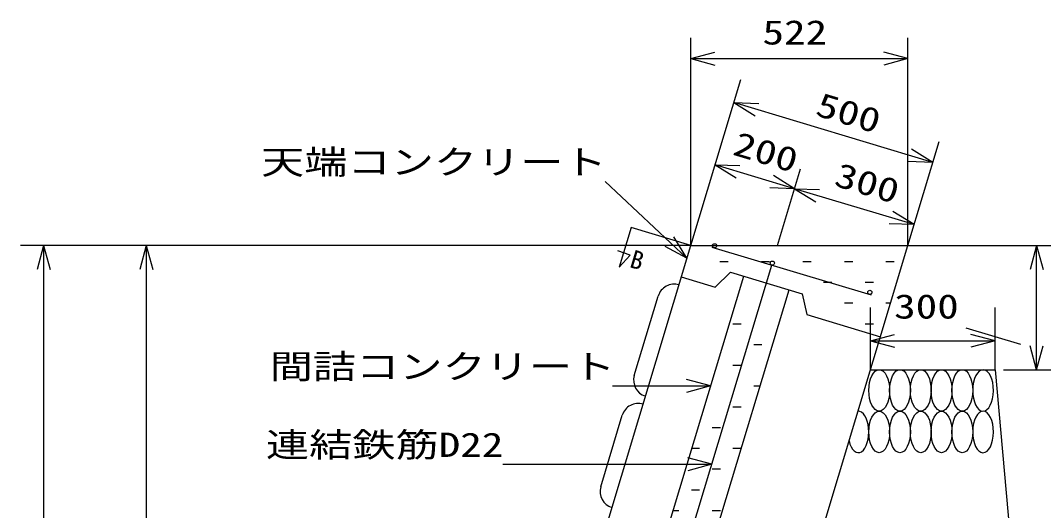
# Model space of a CAD drawing. Units: millimetres, scale not verified. Extents: x -10427 to 8480, y -7210 to 7278.
# Drawn here: x -5380 to -2918, y 3141 to 4322 of the extents above; entities that cross this region are included whole.
import ezdxf
from ezdxf.enums import TextEntityAlignment as Align

# ---------------------------------------------------------------- set-up
doc = ezdxf.new("R2010")
doc.units = ezdxf.units.MM
doc.header["$LTSCALE"] = 40
doc.layers.add('0-0', color=7, linetype='Continuous')
doc.styles.add('ＭＳ ゴシック', font='')
doc.styles.get('ＭＳ ゴシック').set_extended_font_data('MS Gothic')

msp = doc.modelspace()

# ---------------------------------------------------------------- linework, layer by layer
at = {"layer": '0-0'}
for p, q in [((-3766.65, 3779.69), (-3766.65, 4279.69)), ((-3244.35, 3779.69), (-3244.35, 4279.69)), ((-3766.65, 4229.69), (-3708.69, 4245.22)), ((-3244.35, 4229.69), (-3302.31, 4245.22)), ((-3766.65, 4229.69), (-3244.35, 4229.69)), ((-3766.65, 4229.69), (-3708.69, 4214.17)), ((-3244.35, 4229.69), (-3302.31, 4214.17)), ((-3766.65, 3779.69), (-3646.39, 4179.69)), ((-3184.23, 3979.69), (-3663.23, 4123.69)), ((-3663.23, 4123.69), (-3603.26, 4121.88)), ((-3663.23, 4123.69), (-3612.2, 4092.14)), ((-3244.35, 3779.69), (-3169.2, 4029.69)), ((-3184.23, 3979.69), (-3235.26, 4011.25)), ((-3708.32, 3973.69), (-3648.35, 3971.88)), ((-3708.32, 3973.69), (-3657.29, 3942.14)), ((-3184.23, 3979.69), (-3244.2, 3981.51)), ((-3516.79, 3916.11), (-3567.82, 3947.67)), ((-3557.8, 3779.69), (-3502.4, 3964)), ((-3775.89, 3748.93), (-3972.96, 3933.6)), ((-3516.79, 3916.11), (-3576.76, 3917.93)), ((-3516.79, 3916.11), (-3456.82, 3914.3)), ((-3516.79, 3916.11), (-3465.76, 3884.56)), ((-3229.32, 3829.69), (-3280.35, 3861.25)), ((-3229.32, 3829.69), (-3289.3, 3831.51)), ((-3775.89, 3748.93), (-3807.57, 3799.89)), ((-3766.65, 3779.69), (-5380, 3779.69)), ((-5324.21, 3779.69), (-5339.74, 3721.74)), ((-5324.21, 3779.69), (-5308.68, 3721.74)), ((-5324.21, 3779.69), (-5324.21, 1479.69)), ((-5077.16, 3779.69), (-5092.69, 3721.74)), ((-5077.16, 3779.69), (-5061.63, 3721.74)), ((-3775.89, 3748.93), (-3828.8, 3777.23)), ((-3244.35, 3779.69), (-2356.06, 3779.69)), ((-2934.54, 3779.69), (-2950.07, 3721.74)), ((-2934.54, 3479.69), (-2934.54, 3779.69)), ((-2934.54, 3779.69), (-2919.01, 3721.74)), ((-3696.98, 3740.78), (-3676.98, 3740.78)), ((-3596.98, 3740.78), (-3576.98, 3740.78)), ((-3496.98, 3740.78), (-3476.98, 3740.78)), ((-3396.98, 3740.78), (-3376.98, 3740.78)), ((-3296.98, 3740.78), (-3276.98, 3740.78)), ((-3446.98, 3690.78), (-3426.98, 3690.78)), ((-3346.98, 3690.78), (-3326.98, 3690.78)), ((-3396.98, 3640.78), (-3376.98, 3640.78)), ((-3334.54, 3479.69), (-3334.54, 3629.69)), ((-3296.98, 3640.78), (-3286.12, 3640.78)), ((-3034.54, 3479.69), (-3034.54, 3629.69)), ((-3665.4, 3590.78), (-3645.4, 3590.78)), ((-3346.98, 3590.78), (-3326.98, 3590.78)), ((-3334.54, 3549.69), (-3276.59, 3565.22)), ((-3334.54, 3549.69), (-3034.54, 3549.69)), ((-3334.54, 3549.69), (-3276.59, 3534.16)), ((-3034.54, 3549.69), (-3092.5, 3565.22)), ((-3034.54, 3549.69), (-3092.5, 3534.16)), ((-3615.4, 3540.78), (-3595.4, 3540.78)), ((-2934.54, 3479.69), (-2950.07, 3537.65)), ((-2934.54, 3479.69), (-2919.01, 3537.65)), ((-3327.81, 3497.19), (-3327.55, 3497.19)), ((-3665.4, 3490.78), (-3645.4, 3490.78)), ((-3014.54, 3479.69), (-2834.54, 3479.69)), ((-3719.02, 3440.78), (-3776.98, 3456.31)), ((-3615.4, 3440.78), (-3599.98, 3440.78)), ((-3665.4, 3390.78), (-3645.4, 3390.78)), ((-3615.4, 3390.78), (-3615.02, 3390.78)), ((-3715.4, 3340.78), (-3695.4, 3340.78)), ((-3764.12, 3290.78), (-3745.4, 3290.78)), ((-3665.4, 3290.78), (-3645.4, 3290.78)), ((-3715.86, 3252.19), (-3773.82, 3267.72)), ((-3715.4, 3240.78), (-3695.4, 3240.78)), ((-3765.4, 3190.78), (-3745.4, 3190.78)), ((-3809.21, 3140.78), (-3795.4, 3140.78)), ((-3715.4, 3140.78), (-3695.4, 3140.78))]:
    msp.add_line(p, q, dxfattribs=at)
at = {"layer": '0-0', "color": 3}
for p, q in [((-3910.29, 3822.88), (-3939.08, 3727.11)), ((-3766.65, 3779.69), (-3910.29, 3822.88)), ((-3104.91, 3580.76), (-2973.59, 3541.28))]:
    msp.add_line(p, q, dxfattribs=at)
at = {"layer": '0-0', "color": 2}
for p, q in [((-4307.78, 1979.69), (-3766.65, 3779.69)), ((-3828.78, 1835.69), (-3244.35, 3779.69)), ((-3766.65, 3779.69), (-3244.35, 3779.69)), ((-4170.66, 1938.47), (-3639.49, 3705.36)), ((-3789.56, 3703.48), (-3707.99, 3678.96)), ((-3671.09, 3714.86), (-3707.99, 3678.96)), ((-3671.09, 3714.86), (-3498.71, 3663.04)), ((-4061.49, 1905.65), (-3530.31, 3672.53)), ((-3902.72, 3466.01), (-3845.14, 3657.54)), ((-3498.71, 3663.04), (-3487.72, 3612.74)), ((-3487.72, 3612.74), (-3310.56, 3559.48)), ((-3334.54, 3479.69), (-3034.54, 3479.69)), ((-3034.54, 3479.69), (-2965.35, 2711.95)), ((-3983.33, 3197.86), (-3931.51, 3370.24))]:
    msp.add_line(p, q, dxfattribs=at)
at = {"layer": '0-0', "color": 5}
for p, q in [((-3715.76, 3775.28), (-3332.53, 3660.07)), ((-4116.07, 1922.06), (-3571.94, 3732.04))]:
    msp.add_line(p, q, dxfattribs=at)
at = {"layer": '0-0'}
for points in [[(-3229.32, 3829.69), (-3516.79, 3916.11), (-3708.32, 3973.69)], [(-5077.16, 3779.69), (-5077.16, 2379.69), (-5077.16, 1979.69)], [(-3955.33, 3440.78), (-3719.02, 3440.78), (-3776.98, 3425.25)], [(-4219.44, 3252.19), (-3715.86, 3252.19), (-3773.82, 3236.66)]]:
    msp.add_lwpolyline(points, dxfattribs=at)
at = {"layer": '0-0', "color": 3}
msp.add_lwpolyline([(-3939.08, 3727.11), (-3912.95, 3756.36), (-3942.08, 3766.07)], dxfattribs=at)
at = {"layer": '0-0', "color": 5}
for centre in [(-3709.53, 3778.63), (-3570.5, 3736.83), (-3335.88, 3666.29)]:
    msp.add_circle(centre, 5, dxfattribs=at)
at = {"layer": '0-0', "color": 2}
for centre, start, end in [((-3806.83, 3646.02), 73.26749, 163.26782), ((-3864.41, 3454.49), 163.26799, 253.26781), ((-3893.2, 3358.72), 73.26749, 163.26782), ((-3945.02, 3186.34), 163.26799, 253.26781)]:
    msp.add_arc(centre, 40, start, end, dxfattribs=at)
at = {"layer": '0-0'}
for centre in [(-3313.33, 3430.05), (-3263.33, 3430.05), (-3213.33, 3430.05), (-3163.33, 3430.05), (-3113.33, 3430.05), (-3313.33, 3330.04), (-3263.33, 3330.04), (-3213.33, 3330.04), (-3163.33, 3330.04), (-3113.33, 3330.04)]:
    msp.add_ellipse(centre, major_axis=(0, 50), ratio=0.5, dxfattribs=at)
for centre, start_param, end_param in [((-3063.33, 3430.05), 4.6982156, 10.9813983), ((-3363.33, 3330.04), 2.0113798, 6.3307195), ((-3063.33, 3330.04), 4.7027329, 10.9859155)]:
    msp.add_ellipse(centre, major_axis=(0, 50), ratio=0.5, start_param=start_param, end_param=end_param, dxfattribs=at)

# ---------------------------------------------------------------- texts
at = {"layer": '0-0', "style": 'ＭＳ ゴシック', "width": 1.3}
for s, p in [('522', (-3594.24, 4246.1)), ('天端コンクリート', (-4800.96, 3933.6)), ('300', (-3277.42, 3585.57)), ('間詰コンクリート', (-4780.33, 3440.78)), ('連結鉄筋D22', (-4789.44, 3252.19))]:
    msp.add_text(s, height=58.65, dxfattribs=at).set_placement(p, align=Align.BOTTOM_LEFT)
for s, p in [('500', (-3474.7, 4076.74)), ('200', (-3673.93, 3982.1)), ('300', (-3429.87, 3907.39))]:
    msp.add_text(s, height=58.65, rotation=343.268, dxfattribs=at).set_placement(p, align=Align.BOTTOM_LEFT)
at = {"layer": '0-0', "color": 4, "style": 'ＭＳ ゴシック'}
msp.add_text('B', height=43.99, rotation=343.268, dxfattribs=at).set_placement((-3920.23, 3715.09), align=Align.BOTTOM_LEFT)

doc.saveas('drawing.dxf')
